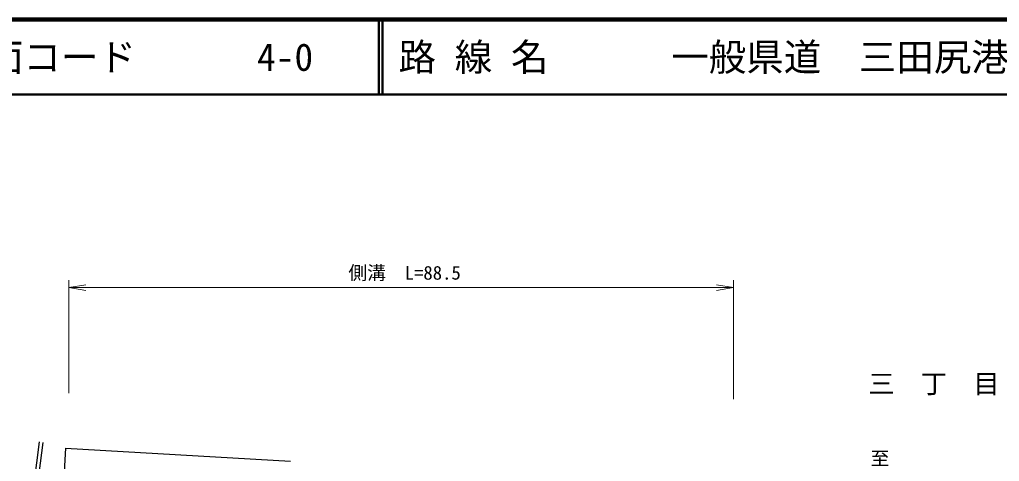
# Model space of a CAD drawing. Units: millimetres, scale not verified. Extents: x 40000 to 680000, y 20000 to 380000.
# Drawn here: x 129871 to 260480, y 321103 to 380000 of the extents above; entities that cross this region are included whole.
import ezdxf
from ezdxf.enums import TextEntityAlignment as Align

# ---------------------------------------------------------------- set-up
doc = ezdxf.new("R2010")
doc.units = ezdxf.units.MM
doc.header["$LTSCALE"] = 1000
doc.linetypes.add('DASHED', pattern=[7.5, 6, -1.5])
for name, color, linetype, lineweight in [('M-BGD', 7, 'Continuous', 25), ('M-STR-HTXT', 7, 'Continuous', 13), ('M-TTL', 2, 'Continuous', 140), ('M-TTL-LINE', 7, 'Continuous', 50)]:
    doc.layers.add(name, color=color, linetype=linetype, lineweight=lineweight)
doc.layers.add('M-BMK-HTXT', color=7, linetype='Continuous')
doc.layers.add('M-TTL-TXT', color=7, linetype='Continuous')
doc.styles.add('@ＭＳ ゴシック', font='')
doc.styles.add('ＭＳ ゴシック', font='')
doc.styles.get('@ＭＳ ゴシック').set_extended_font_data('@MS Gothic')
doc.styles.get('ＭＳ ゴシック').set_extended_font_data('MS Gothic')

# ---------------------------------------------------------------- blocks, each defined once
blk = doc.blocks.new('open_arrow')
at = {"color": 0, "linetype": 'Continuous', "lineweight": -2}
blk.add_lwpolyline([(7.5, 1.25), (0, 0), (7.5, -1.25)], dxfattribs=at)

msp = doc.modelspace()

# ---------------------------------------------------------------- linework, layer by layer
at = {"layer": 'M-BGD', "linetype": 'DASHED'}
msp.add_line((132499, 323693), (130889, 311592), dxfattribs=at)
at = {"layer": 'M-BGD'}
for p, q in [((132971, 323630), (131361, 311529)), ((136005, 322856), (135362, 312169)), ((136005, 322856), (166000, 321138))]:
    msp.add_line(p, q, dxfattribs=at)
at = {"layer": 'M-STR-HTXT'}
for p, q in [((136435, 330206), (136435, 345281)), ((225023, 329396), (225023, 345281)), ((136435, 344281), (225023, 344281))]:
    msp.add_line(p, q, dxfattribs=at)
at = {"layer": 'M-TTL'}
msp.add_line((680000, 380000), (40000, 380000), dxfattribs=at)
at = {"layer": 'M-TTL-LINE'}
for p, q in [((177750, 380000), (177750, 370000)), ((178250, 380000), (178250, 370000)), ((40000, 370000), (680000, 370000))]:
    msp.add_line(p, q, dxfattribs=at)

# ---------------------------------------------------------------- block references
at = {"layer": 'M-STR-HTXT', "xscale": 300, "yscale": 300}
msp.add_blockref('open_arrow', (136435, 344281), dxfattribs=at)
at = {"layer": 'M-STR-HTXT', "xscale": 300, "yscale": 300, "rotation": 180}
msp.add_blockref('open_arrow', (225023, 344281), dxfattribs=at)

# ---------------------------------------------------------------- texts
at = {"layer": 'M-BMK-HTXT', "style": 'ＭＳ ゴシック'}
msp.add_text('三\u3000丁\u3000目', height=2566, dxfattribs=at).set_placement((251756, 331459), align=Align.MIDDLE_CENTER)
at = {"layer": 'M-BMK-HTXT', "style": '@ＭＳ ゴシック'}
msp.add_text('至下関', height=1833, rotation=270, dxfattribs=at).set_placement((244522, 319050), align=Align.MIDDLE_CENTER)
at = {"layer": 'M-STR-HTXT', "style": 'ＭＳ ゴシック'}
msp.add_text('側溝\u3000L=88.5', height=1833, dxfattribs=at).set_placement((181191, 344781), align=Align.BOTTOM_CENTER)
at = {"layer": 'M-TTL-TXT', "style": 'ＭＳ ゴシック'}
for s, p in [('図面コード', (120380, 375000)), ('4-0', (161521, 375000)), ('路 線 名', (180380, 375000)), ('一般県道\u3000三田尻港徳地線', (216734, 375000))]:
    msp.add_text(s, height=3666, dxfattribs=at).set_placement(p, align=Align.MIDDLE_LEFT)

doc.saveas('drawing.dxf')
